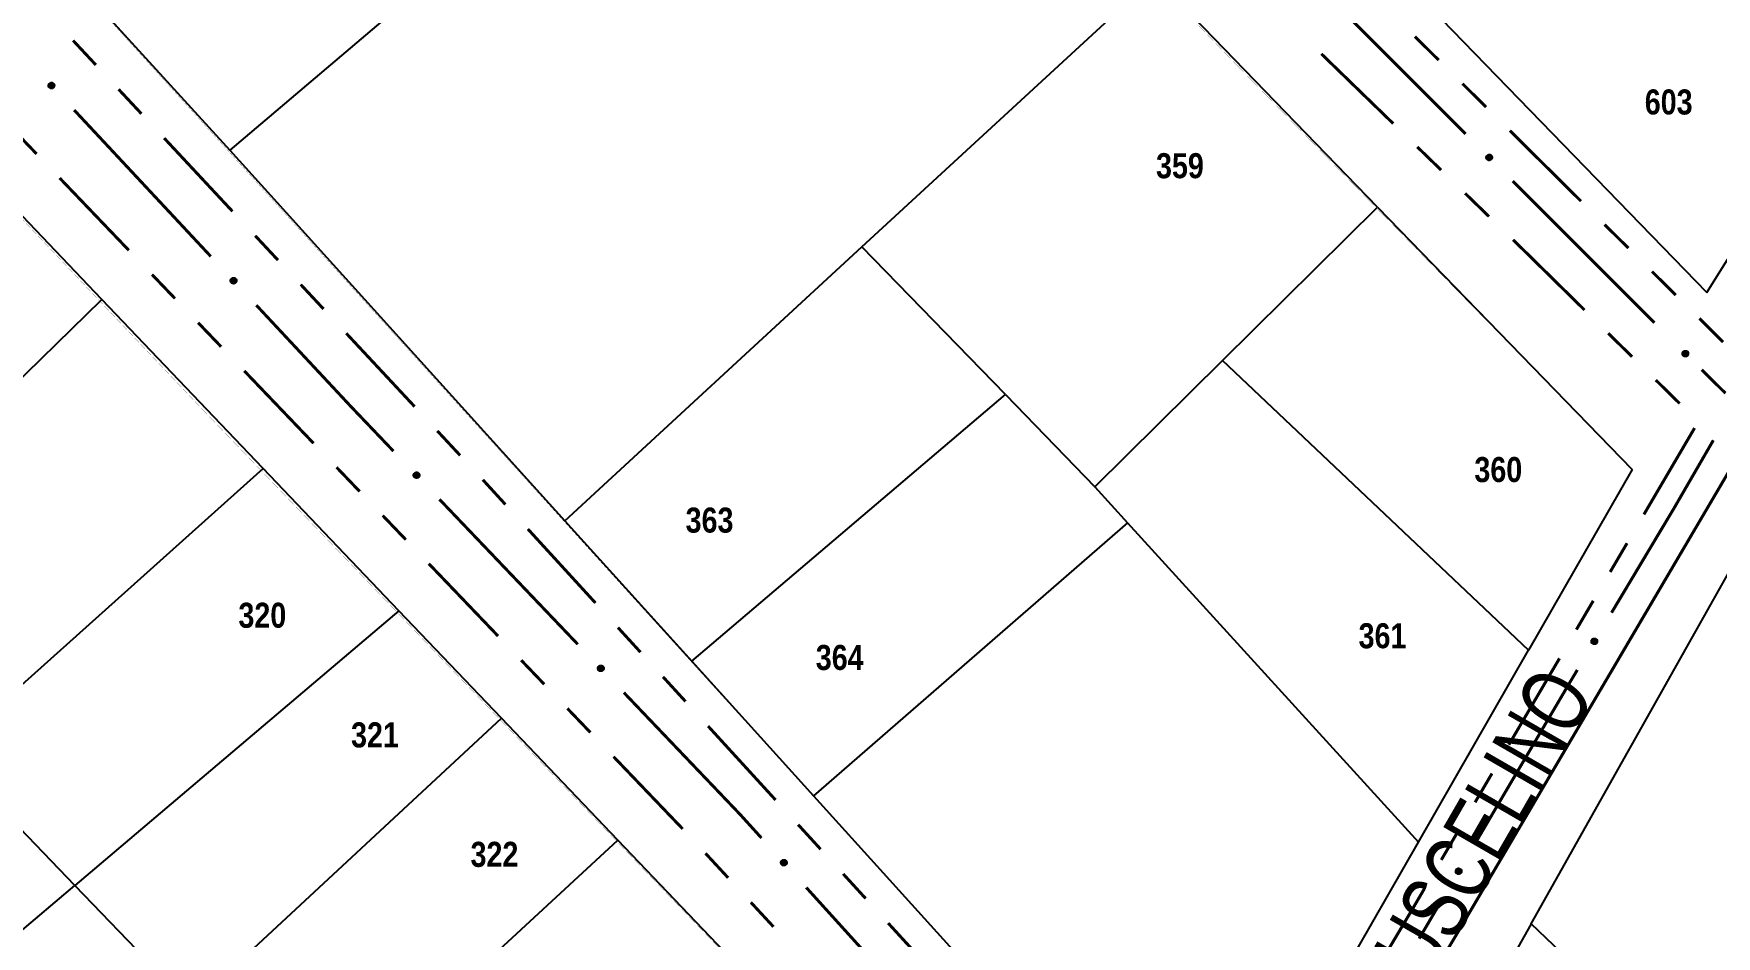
# Model space of a CAD drawing. Extents: x 201549 to 203722, y 4857623 to 4859778.
# Drawn here: x 202361.1 to 202461.9, y 4859059.8 to 4859113.9 of the extents above; entities that cross this region are included whole.
import ezdxf
from ezdxf.enums import TextEntityAlignment as Align

# ---------------------------------------------------------------- set-up
doc = ezdxf.new("R2010")
doc.units = 0
doc.header["$LTSCALE"] = 1.5
doc.header["$MEASUREMENT"] = 0
for name, color, linetype in [('CD-MALHA-LOTES', 40, 'CONTINUOUS'), ('RU-QUADRAS', 6, 'CONTINUOUS'), ('SV-EIXO-RUA-N-PAV', 6, 'CONTINUOUS'), ('SV-RUA-NAO-PAV-S-GUIA-C-GUIA', 7, 'CONTINUOUS'), ('SV-TXT-RUA-N-PAV-S-GUIA-C-GUIA', 7, 'CONTINUOUS'), ('Th_NmrPort', 1, 'CONTINUOUS')]:
    doc.layers.add(name, color=color, linetype=linetype)
doc.styles.add('ARIAL', font='ARIAL.TTF')
doc.styles.get("Standard").update_dxf_attribs({"font": 'swisscbo.ttf'})

msp = doc.modelspace()

# ---------------------------------------------------------------- linework, layer by layer
at = {"layer": 'CD-MALHA-LOTES', "linetype": 'Continuous'}
for p, q in [((202389.24, 4859120.87), (202372.83, 4859106.94)), ((202440.06, 4859120.37), (202461.35, 4859098.41)), ((202410.71, 4859101.15), (202428.26, 4859117.32)), ((202441.62, 4859103.53), (202428.26, 4859117.32)), ((202365.27, 4859115.23), (202372.83, 4859106.94)), ((202461.35, 4859098.41), (202467.78, 4859108.76)), ((202365.17, 4859098), (202356.31, 4859107.29)), ((202372.83, 4859106.94), (202392.91, 4859084.74)), ((202432.33, 4859094.35), (202441.62, 4859103.53)), ((202441.62, 4859103.53), (202456.87, 4859087.81)), ((202392.91, 4859084.74), (202410.71, 4859101.15)), ((202419.31, 4859092.31), (202410.71, 4859101.15)), ((202346.88, 4859080.16), (202365.17, 4859098)), ((202374.83, 4859087.86), (202365.17, 4859098)), ((202424.67, 4859086.78), (202432.33, 4859094.35)), ((202450.66, 4859076.98), (202432.33, 4859094.35)), ((202400.52, 4859076.32), (202419.31, 4859092.31)), ((202419.31, 4859092.31), (202424.67, 4859086.78)), ((202355.84, 4859070.86), (202374.83, 4859087.86)), ((202382.97, 4859079.34), (202374.83, 4859087.86)), ((202456.87, 4859087.81), (202450.66, 4859076.98)), ((202424.67, 4859086.78), (202426.63, 4859084.62)), ((202392.91, 4859084.74), (202400.52, 4859076.32)), ((202426.63, 4859084.62), (202407.82, 4859068.25)), ((202426.63, 4859084.62), (202444.06, 4859065.48)), ((202450.83, 4859060.59), (202462.67, 4859081.64)), ((202382.97, 4859079.34), (202363.54, 4859062.88)), ((202389.11, 4859072.9), (202382.97, 4859079.34)), ((202444.06, 4859065.48), (202450.66, 4859076.98)), ((202400.52, 4859076.32), (202407.82, 4859068.25)), ((202370.52, 4859055.65), (202389.11, 4859072.9)), ((202396.09, 4859065.59), (202389.11, 4859072.9)), ((202363.54, 4859062.88), (202356.83, 4859069.84)), ((202407.82, 4859068.25), (202430.97, 4859042.65)), ((202377.48, 4859048.44), (202396.09, 4859065.59)), ((202404.52, 4859056.77), (202396.09, 4859065.59)), ((202430.97, 4859042.65), (202444.06, 4859065.48)), ((202344.5, 4859046.76), (202363.54, 4859062.88)), ((202363.54, 4859062.88), (202368.28, 4859057.96)), ((202450.83, 4859060.59), (202443.9, 4859048.28)), ((202472.3, 4859040.05), (202450.83, 4859060.59))]:
    msp.add_line(p, q, dxfattribs=at)
at = {"layer": 'RU-QUADRAS', "linetype": 'Continuous'}
for points in [[(202296.66, 4859272.06, 0.01, 0.01, 0), (202301.08, 4859280.82, 0.01, 0.01, 0), (202327.6, 4859326.37, 0.01, 0.01, 0), (202458, 4859190.14, 0.01, 0.01, 0), (202492.25, 4859148.12, 0.01, 0.01, 0), (202461.35, 4859098.41, 0.01, 0.01, 0), (202440.06, 4859120.37, 0.01, 0.01, 0), (202413.97, 4859149.89, 0.01, 0.01, 0), (202334.25, 4859234.84, 0.01, 0.01, 0), (202328.48, 4859239.81, 0.01, 0.01, 0), (202318.59, 4859250.54, 0.01, 0.01, 0)], [(202265.91, 4859218.13, 0.01, 0.01, 0), (202292.39, 4859262.27, 0.01, 0.01, 0), (202369.63, 4859180.15, 0.01, 0.01, 0), (202385.56, 4859161.94, 0.01, 0.01, 0.0060006504), (202456.87, 4859087.81, 0.01, 0.01, 0), (202430.97, 4859042.65, 0.01, 0.01, 0), (202353.28, 4859128.37, 0.01, 0.01, -0.0065186027)], [(202235.76, 4859163.26, 0.01, 0.01, 0), (202262.39, 4859206.94, 0.01, 0.01, 0.0046157096), (202425.84, 4859034.45, 0.01, 0.01, 0), (202399.09, 4858988.36, 0.01, 0.01, -0.0031617003), (202288.74, 4859106.89, 0.01, 0.01, 0)], [(202437.96, 4859037.71, 0.01, 0.01, 0), (202462.67, 4859081.64, 0.01, 0.01, -0.0032017809), (202565.73, 4858971.96, 0.01, 0.01, 0), (202613.08, 4858922.42, 0.01, 0.01, 0), (202627.11, 4858907.06, 0.01, 0.01, 0), (202601.55, 4858862.13, 0.01, 0.01, 0), (202548.81, 4858918.26, 0.01, 0.01, 0), (202532.09, 4858937.1, 0.01, 0.01, -0.0181914684), (202505.27, 4858964.09, 0.01, 0.01, 0), (202473.85, 4858997.27, 0.01, 0.01, 0), (202458.48, 4859016.19, 0.01, 0.01, 0)]]:
    msp.add_lwpolyline(points, format="xyseb", close=True, dxfattribs=at)
at = {"layer": 'SV-EIXO-RUA-N-PAV', "const_width": 0.18}
for points in [[(202439.839009, 4859114.971181), (202446.890509, 4859107.919681)], [(202363.504231, 4859109.35313), (202371.69205, 4859100.580466)], [(202449.718936, 4859105.091254), (202458.204218, 4859096.605972)], [(202374.421323, 4859097.656245), (202379.879869, 4859091.807803)], [(202461.040058, 4859093.785015), (202462.465065, 4859092.381678)], [(202379.879869, 4859091.807803), (202380.070851, 4859091.603179)], [(202380.070851, 4859091.603179), (202382.638901, 4859088.911665)], [(202459.369047, 4859085.466688), (202461.739091, 4859089.563061)], [(202385.400173, 4859086.01764), (202393.683987, 4859077.335566)], [(202455.63929, 4859079.229365), (202459.231806, 4859085.237179)], [(202459.231806, 4859085.237179), (202459.369047, 4859085.466688)], [(202453.095856, 4859074.975947), (202453.586423, 4859075.796329)], [(202447.496259, 4859065.456631), (202453.07348, 4859074.937908)], [(202453.07348, 4859074.937908), (202453.095856, 4859074.975947)], [(202396.445258, 4859074.441541), (202403.348437, 4859067.206479)], [(202403.348437, 4859067.206479), (202403.438853, 4859067.111716)], [(202403.438853, 4859067.111716), (202404.692805, 4859065.725769)], [(202407.376459, 4859062.759625), (202415.427418, 4859053.861196)], [(202444.108163, 4859059.696869), (202445.468178, 4859062.008894)]]:
    msp.add_lwpolyline(points, dxfattribs=at)
at = {"layer": 'SV-EIXO-RUA-N-PAV'}
for points in [[(202362.122033, 4859110.995388), (202362.170932, 4859110.994396), (202362.212755, 4859110.983543), (202362.245032, 4859110.964452), (202362.269155, 4859110.940145), (202362.291033, 4859110.912497), (202362.306942, 4859110.879756), (202362.316549, 4859110.839506), (202362.315897, 4859110.790447), (202362.301964, 4859110.748335), (202362.28494, 4859110.715689), (202362.261042, 4859110.689075), (202362.233828, 4859110.668271), (202362.199272, 4859110.652872), (202362.158387, 4859110.643534), (202362.109073, 4859110.645383), (202362.068144, 4859110.656304), (202362.037409, 4859110.675589), (202362.010805, 4859110.699784), (202361.988807, 4859110.728278), (202361.973377, 4859110.760507), (202361.96405, 4859110.801689), (202361.96652, 4859110.850338), (202361.976945, 4859110.891284), (202361.995794, 4859110.922281), (202362.020204, 4859110.947937), (202362.047668, 4859110.970218), (202362.079914, 4859110.987579), (202362.122033, 4859110.995388)], [(202448.280964, 4859106.684903), (202448.329867, 4859106.685596), (202448.372039, 4859106.676192), (202448.404955, 4859106.658224), (202448.429902, 4859106.634762), (202448.45272, 4859106.607885), (202448.469747, 4859106.575712), (202448.480736, 4859106.535817), (202448.481775, 4859106.486765), (202448.469302, 4859106.444197), (202448.453413, 4859106.410984), (202448.430446, 4859106.383563), (202448.403965, 4859106.361833), (202448.36996, 4859106.345252), (202448.329422, 4859106.334511), (202448.280073, 4859106.334659), (202448.238792, 4859106.344163), (202448.207411, 4859106.362378), (202448.179989, 4859106.385642), (202448.157022, 4859106.41336), (202448.14049, 4859106.445039), (202448.129749, 4859106.485874), (202448.130541, 4859106.53458), (202448.13955, 4859106.57586), (202448.157319, 4859106.607489), (202448.180831, 4859106.63397), (202448.20751, 4859106.657185), (202448.239139, 4859106.675647), (202448.280964, 4859106.684903)], [(202373.039125, 4859099.298504), (202373.088024, 4859099.297511), (202373.129847, 4859099.286659), (202373.162124, 4859099.267568), (202373.186247, 4859099.24326), (202373.208125, 4859099.215613), (202373.224034, 4859099.182872), (202373.233641, 4859099.142622), (202373.232989, 4859099.093563), (202373.219056, 4859099.05145), (202373.202032, 4859099.018805), (202373.178134, 4859098.992191), (202373.15092, 4859098.971387), (202373.116364, 4859098.955987), (202373.075479, 4859098.94665), (202373.026165, 4859098.948499), (202372.985236, 4859098.959419), (202372.954501, 4859098.978705), (202372.927897, 4859099.0029), (202372.905899, 4859099.031394), (202372.890469, 4859099.063623), (202372.881142, 4859099.104804), (202372.883611, 4859099.153454), (202372.894037, 4859099.194399), (202372.912886, 4859099.225397), (202372.937296, 4859099.251052), (202372.96476, 4859099.273333), (202372.997006, 4859099.290695), (202373.039125, 4859099.298504)], [(202460.036185, 4859094.928121), (202460.085082, 4859094.929188), (202460.127325, 4859094.920107), (202460.160377, 4859094.902392), (202460.185503, 4859094.879122), (202460.208527, 4859094.852421), (202460.2258, 4859094.820379), (202460.237094, 4859094.780569), (202460.238509, 4859094.731527), (202460.226362, 4859094.688864), (202460.210728, 4859094.655531), (202460.187972, 4859094.627934), (202460.161658, 4859094.606002), (202460.127781, 4859094.589161), (202460.087326, 4859094.57811), (202460.037978, 4859094.57788), (202459.996625, 4859094.587067), (202459.965105, 4859094.605041), (202459.937506, 4859094.628094), (202459.914328, 4859094.655636), (202459.897553, 4859094.687187), (202459.8865, 4859094.727939), (202459.886919, 4859094.776649), (202459.895611, 4859094.817997), (202459.913137, 4859094.849762), (202459.936445, 4859094.876422), (202459.962946, 4859094.89984), (202459.994432, 4859094.918544), (202460.036185, 4859094.928121)], [(202383.999996, 4859087.644597), (202384.048902, 4859087.644142), (202384.090842, 4859087.633751), (202384.123327, 4859087.615016), (202384.147716, 4859087.590975), (202384.169897, 4859087.56357), (202384.186165, 4859087.531005), (202384.196214, 4859087.490864), (202384.196102, 4859087.441801), (202384.182633, 4859087.399537), (202384.165969, 4859087.366707), (202384.142365, 4859087.339831), (202384.115381, 4859087.31873), (202384.080997, 4859087.30295), (202384.040217, 4859087.293164), (202383.990886, 4859087.29447), (202383.949839, 4859087.30494), (202383.918894, 4859087.323887), (202383.892026, 4859087.347787), (202383.869716, 4859087.376037), (202383.853931, 4859087.408095), (202383.844152, 4859087.449171), (202383.846087, 4859087.497845), (202383.856061, 4859087.538903), (202383.874568, 4859087.570106), (202383.898695, 4859087.596028), (202383.925911, 4859087.61861), (202383.957965, 4859087.636325), (202383.999996, 4859087.644597)], [(202454.44464, 4859077.446027), (202454.432036, 4859077.493284), (202454.430867, 4859077.536476), (202454.440261, 4859077.572781), (202454.456927, 4859077.602698), (202454.477425, 4859077.631384), (202454.504472, 4859077.655746), (202454.54048, 4859077.676136), (202454.587796, 4859077.689112), (202454.632121, 4859077.687401), (202454.668206, 4859077.680096), (202454.700403, 4859077.664514), (202454.727936, 4859077.644135), (202454.752313, 4859077.615203), (202454.77262, 4859077.57851), (202454.784517, 4859077.530616), (202454.785372, 4859077.488264), (202454.775364, 4859077.453387), (202454.759494, 4859077.421118), (202454.738216, 4859077.392083), (202454.711529, 4859077.368321), (202454.674548, 4859077.347942), (202454.627121, 4859077.336826), (202454.58489, 4859077.335491), (202454.549881, 4859077.345007), (202454.518464, 4859077.361347), (202454.489442, 4859077.381556), (202454.463821, 4859077.407724), (202454.44464, 4859077.446027)], [(202395.045081, 4859076.068498), (202395.093988, 4859076.068043), (202395.135927, 4859076.057651), (202395.168412, 4859076.038916), (202395.192802, 4859076.014875), (202395.214983, 4859075.98747), (202395.23125, 4859075.954906), (202395.241299, 4859075.914764), (202395.241188, 4859075.865701), (202395.227719, 4859075.823438), (202395.211055, 4859075.790607), (202395.187451, 4859075.763732), (202395.160467, 4859075.74263), (202395.126083, 4859075.726851), (202395.085303, 4859075.717064), (202395.035971, 4859075.718371), (202394.994925, 4859075.72884), (202394.963979, 4859075.747787), (202394.937111, 4859075.771688), (202394.914801, 4859075.799938), (202394.899017, 4859075.831995), (202394.889238, 4859075.873072), (202394.891172, 4859075.921745), (202394.901147, 4859075.962803), (202394.919654, 4859075.994007), (202394.94378, 4859076.019929), (202394.970997, 4859076.04251), (202395.00305, 4859076.060226), (202395.045081, 4859076.068498)], [(202406.019863, 4859064.423096), (202406.06874, 4859064.421346), (202406.11039, 4859064.409847), (202406.142368, 4859064.390258), (202406.166112, 4859064.36558), (202406.187559, 4859064.337597), (202406.202958, 4859064.304613), (202406.211941, 4859064.264219), (202406.21053, 4859064.215177), (202406.195946, 4859064.173285), (202406.178419, 4859064.140907), (202406.154111, 4859064.114666), (202406.126578, 4859064.094286), (202406.091787, 4859064.079424), (202406.050763, 4859064.07072), (202406.001483, 4859064.073333), (202405.960728, 4859064.084886), (202405.930296, 4859064.104646), (202405.90407, 4859064.12925), (202405.882516, 4859064.158081), (202405.867587, 4859064.190545), (202405.858898, 4859064.231866), (202405.862121, 4859064.280471), (202405.87318, 4859064.321251), (202405.892507, 4859064.351953), (202405.917311, 4859064.377227), (202405.945117, 4859064.39908), (202405.977628, 4859064.41594), (202406.019863, 4859064.423096)], [(202446.314487, 4859063.664733), (202446.301543, 4859063.711897), (202446.300064, 4859063.75508), (202446.309195, 4859063.791451), (202446.325646, 4859063.821488), (202446.345936, 4859063.850321), (202446.372807, 4859063.874877), (202446.408667, 4859063.895526), (202446.455889, 4859063.908843), (202446.500224, 4859063.907451), (202446.536362, 4859063.900406), (202446.56867, 4859063.885056), (202446.596349, 4859063.864876), (202446.620934, 4859063.836121), (202446.641505, 4859063.799575), (202446.653746, 4859063.751768), (202446.654907, 4859063.709424), (202446.64515, 4859063.674475), (202446.629512, 4859063.642093), (202446.608445, 4859063.612905), (202446.581929, 4859063.588952), (202446.545096, 4859063.568306), (202446.497751, 4859063.55685), (202446.45553, 4859063.55521), (202446.420454, 4859063.564473), (202446.38892, 4859063.580586), (202446.359753, 4859063.600586), (202446.333944, 4859063.626569), (202446.314487, 4859063.664733)]]:
    msp.add_lwpolyline(points, close=True, dxfattribs=at)
for points in [[(202362.037321, 4859110.957056), (202362.291362, 4859110.736865)], [(202362.047668, 4859110.970218), (202362.301964, 4859110.748335)], [(202362.066915, 4859110.975344), (202362.306125, 4859110.773043)], [(202362.079914, 4859110.987579), (202362.315897, 4859110.790447)], [(202362.100233, 4859110.989642), (202362.312443, 4859110.81627)], [(202362.122033, 4859110.995388), (202362.316549, 4859110.839506)], [(202362.148647, 4859110.993765), (202362.306391, 4859110.86475)], [(202362.170932, 4859110.994396), (202362.306942, 4859110.879756)], [(202362.1948, 4859110.988312), (202362.292226, 4859110.901925)], [(202362.212755, 4859110.983543), (202362.291033, 4859110.912497)], [(202361.96405, 4859110.801689), (202362.158387, 4859110.643534)], [(202361.96652, 4859110.850338), (202362.199272, 4859110.652872)], [(202361.969023, 4859110.82425), (202362.176378, 4859110.650079)], [(202361.972481, 4859110.868541), (202362.212556, 4859110.663313)], [(202361.973377, 4859110.760507), (202362.109073, 4859110.645383)], [(202361.97421, 4859110.778695), (202362.128097, 4859110.649813)], [(202361.976945, 4859110.891284), (202362.233828, 4859110.668271)], [(202361.984518, 4859110.741653), (202362.083873, 4859110.6552)], [(202361.988176, 4859110.903721), (202362.245009, 4859110.680537)], [(202361.988807, 4859110.728278), (202362.068144, 4859110.656304)], [(202361.995794, 4859110.922281), (202362.261042, 4859110.689075)], [(202362.009456, 4859110.932915), (202362.269881, 4859110.701885)], [(202362.020204, 4859110.947937), (202362.28494, 4859110.715689)], [(202448.129749, 4859106.485874), (202448.329422, 4859106.334511)], [(202448.130541, 4859106.53458), (202448.36996, 4859106.345252)], [(202448.133942, 4859106.508593), (202448.347177, 4859106.341672)], [(202448.135872, 4859106.552977), (202448.382877, 4859106.356145)], [(202448.13955, 4859106.57586), (202448.403965, 4859106.361833)], [(202448.14049, 4859106.445039), (202448.280073, 4859106.334659)], [(202448.140696, 4859106.463245), (202448.298934, 4859106.339742)], [(202448.150345, 4859106.588677), (202448.414717, 4859106.374477)], [(202448.152274, 4859106.42658), (202448.25455, 4859106.343602)], [(202448.157022, 4859106.41336), (202448.238792, 4859106.344163)], [(202448.157319, 4859106.607489), (202448.430446, 4859106.383563)], [(202448.170607, 4859106.618588), (202448.438839, 4859106.396669)], [(202448.180831, 4859106.63397), (202448.453413, 4859106.410984)], [(202448.197623, 4859106.643674), (202448.459101, 4859106.432369)], [(202448.20751, 4859106.657185), (202448.469302, 4859106.444197)], [(202448.226569, 4859106.662971), (202448.472609, 4859106.469034)], [(202448.239139, 4859106.675647), (202448.481775, 4859106.486765)], [(202448.259374, 4859106.678409), (202448.477433, 4859106.512453)], [(202448.280964, 4859106.684903), (202448.480736, 4859106.535817)], [(202448.307617, 4859106.684198), (202448.469714, 4859106.560696)], [(202448.329867, 4859106.685596), (202448.469747, 4859106.575712)], [(202448.353931, 4859106.680339), (202448.454276, 4859106.597361)], [(202448.372039, 4859106.676192), (202448.45272, 4859106.607885)], [(202372.881142, 4859099.104804), (202373.075479, 4859098.94665)], [(202372.883611, 4859099.153454), (202373.116364, 4859098.955987)], [(202372.886115, 4859099.127366), (202373.09347, 4859098.953195)], [(202372.889573, 4859099.171656), (202373.129648, 4859098.966429)], [(202372.890469, 4859099.063623), (202373.026165, 4859098.948499)], [(202372.891302, 4859099.081811), (202373.045189, 4859098.952929)], [(202372.894037, 4859099.194399), (202373.15092, 4859098.971387)], [(202372.90161, 4859099.044769), (202373.000965, 4859098.958316)], [(202372.905268, 4859099.206836), (202373.162101, 4859098.983653)], [(202372.905899, 4859099.031394), (202372.985236, 4859098.959419)], [(202372.912886, 4859099.225397), (202373.178134, 4859098.992191)], [(202372.926548, 4859099.236031), (202373.186973, 4859099.005001)], [(202372.937296, 4859099.251052), (202373.202032, 4859099.018805)], [(202372.954413, 4859099.260172), (202373.208454, 4859099.039981)], [(202372.96476, 4859099.273333), (202373.219056, 4859099.05145)], [(202372.984007, 4859099.27846), (202373.223217, 4859099.076158)], [(202372.997006, 4859099.290695), (202373.232989, 4859099.093563)], [(202373.017325, 4859099.292758), (202373.229535, 4859099.119385)], [(202373.039125, 4859099.298504), (202373.233641, 4859099.142622)], [(202373.065739, 4859099.296881), (202373.223483, 4859099.167866)], [(202373.088024, 4859099.297511), (202373.224034, 4859099.182872)], [(202373.111892, 4859099.291428), (202373.209318, 4859099.205041)], [(202373.129847, 4859099.286659), (202373.208125, 4859099.215613)], [(202459.895611, 4859094.817997), (202460.161658, 4859094.606002)], [(202459.906307, 4859094.830896), (202460.172313, 4859094.618728)], [(202459.913137, 4859094.849762), (202460.187972, 4859094.627934)], [(202459.92634, 4859094.860961), (202460.196264, 4859094.641104)], [(202459.936445, 4859094.876422), (202460.210728, 4859094.655531)], [(202459.953163, 4859094.886254), (202460.216252, 4859094.676959)], [(202459.962946, 4859094.89984), (202460.226362, 4859094.688864)], [(202459.98196, 4859094.905773), (202460.229479, 4859094.713726)], [(202459.994432, 4859094.918544), (202460.238509, 4859094.731527)], [(202460.014646, 4859094.921461), (202460.23397, 4859094.75718)], [(202460.036185, 4859094.928121), (202460.237094, 4859094.780569)], [(202460.062843, 4859094.92762), (202460.225882, 4859094.805363)], [(202460.085082, 4859094.929188), (202460.2258, 4859094.820379)], [(202460.109185, 4859094.924115), (202460.210164, 4859094.841908)], [(202460.127325, 4859094.920107), (202460.208527, 4859094.852421)], [(202459.8865, 4859094.727939), (202460.087326, 4859094.57811)], [(202459.886919, 4859094.776649), (202460.127781, 4859094.589161)], [(202459.890519, 4859094.750689), (202460.105026, 4859094.585407)], [(202459.892108, 4859094.795087), (202460.140614, 4859094.600153)], [(202459.897553, 4859094.687187), (202460.037978, 4859094.57788)], [(202459.89762, 4859094.705394), (202460.056799, 4859094.583107)], [(202459.909479, 4859094.668819), (202460.012387, 4859094.586627)], [(202459.914328, 4859094.655636), (202459.996625, 4859094.587067)], [(202383.844152, 4859087.449171), (202384.040217, 4859087.293164)], [(202383.846087, 4859087.497845), (202384.080997, 4859087.30295)], [(202383.848877, 4859087.471786), (202384.058135, 4859087.299906)], [(202383.851847, 4859087.516112), (202384.094165, 4859087.313538)], [(202383.853931, 4859087.408095), (202383.990886, 4859087.29447)], [(202383.854565, 4859087.426291), (202384.00986, 4859087.299109)], [(202383.856061, 4859087.538903), (202384.115381, 4859087.31873)], [(202383.865279, 4859087.389365), (202383.965579, 4859087.304009)], [(202383.867154, 4859087.551463), (202384.126427, 4859087.331118)], [(202383.869716, 4859087.376037), (202383.949839, 4859087.30494)], [(202383.874568, 4859087.570106), (202384.142365, 4859087.339831)], [(202383.888113, 4859087.58089), (202384.151063, 4859087.352737)], [(202383.898695, 4859087.596028), (202384.165969, 4859087.366707)], [(202383.91571, 4859087.605335), (202384.172157, 4859087.387952)], [(202383.925911, 4859087.61861), (202384.182633, 4859087.399537)], [(202383.945101, 4859087.623948), (202384.186522, 4859087.42429)], [(202383.957965, 4859087.636325), (202384.196102, 4859087.441801)], [(202383.978259, 4859087.638611), (202384.192364, 4859087.467583)], [(202383.999996, 4859087.644597), (202384.196214, 4859087.490864)], [(202384.026625, 4859087.643267), (202384.185779, 4859087.515994)], [(202384.048902, 4859087.644142), (202384.186165, 4859087.531005)], [(202384.072835, 4859087.638322), (202384.171206, 4859087.553011)], [(202384.090842, 4859087.633751), (202384.169897, 4859087.56357)], [(202454.44464, 4859077.446027), (202454.54048, 4859077.676136)], [(202454.456205, 4859077.426674), (202454.563944, 4859077.678634)], [(202454.463821, 4859077.407724), (202454.587796, 4859077.689112)], [(202454.47918, 4859077.398627), (202454.607227, 4859077.684549)], [(202454.489442, 4859077.381556), (202454.632121, 4859077.687401)], [(202454.504956, 4859077.375264), (202454.64608, 4859077.680394)], [(202454.518464, 4859077.361347), (202454.668206, 4859077.680096)], [(202454.430867, 4859077.536476), (202454.477425, 4859077.631384)], [(202454.431263, 4859077.517903), (202454.487252, 4859077.635461)], [(202454.432036, 4859077.493284), (202454.504472, 4859077.655746)], [(202454.43882, 4859077.472047), (202454.519042, 4859077.659378)], [(202454.535876, 4859077.355185), (202454.685645, 4859077.669455)], [(202454.549881, 4859077.345007), (202454.700403, 4859077.664514)], [(202454.569827, 4859077.342833), (202454.713051, 4859077.651477)], [(202454.58489, 4859077.335491), (202454.727936, 4859077.644135)], [(202454.607979, 4859077.337507), (202454.738598, 4859077.625071)], [(202454.627121, 4859077.336826), (202454.752313, 4859077.615203)], [(202454.651492, 4859077.346465), (202454.761344, 4859077.593981)], [(202454.674548, 4859077.347942), (202454.77262, 4859077.57851)], [(202454.693822, 4859077.364079), (202454.774986, 4859077.547667)], [(202454.711529, 4859077.368321), (202454.784517, 4859077.530616)], [(202454.726554, 4859077.384253), (202454.782072, 4859077.503683)], [(202454.738216, 4859077.392083), (202454.785372, 4859077.488264)], [(202394.889238, 4859075.873072), (202395.085303, 4859075.717064)], [(202394.891172, 4859075.921745), (202395.126083, 4859075.726851)], [(202394.893962, 4859075.895686), (202395.103221, 4859075.723807)], [(202394.896933, 4859075.940013), (202395.139251, 4859075.737438)], [(202394.899017, 4859075.831995), (202395.035971, 4859075.718371)], [(202394.89965, 4859075.850192), (202395.054946, 4859075.72301)], [(202394.901147, 4859075.962803), (202395.160467, 4859075.74263)], [(202394.910365, 4859075.813265), (202395.010665, 4859075.72791)], [(202394.91224, 4859075.975363), (202395.171513, 4859075.755018)], [(202394.914801, 4859075.799938), (202394.994925, 4859075.72884)], [(202394.919654, 4859075.994007), (202395.187451, 4859075.763732)], [(202394.933198, 4859076.00479), (202395.196148, 4859075.776638)], [(202394.94378, 4859076.019929), (202395.211055, 4859075.790607)], [(202394.960796, 4859076.029236), (202395.217243, 4859075.811852)], [(202394.970997, 4859076.04251), (202395.227719, 4859075.823438)], [(202394.990187, 4859076.047848), (202395.231608, 4859075.84819)], [(202395.00305, 4859076.060226), (202395.241188, 4859075.865701)], [(202395.023345, 4859076.062512), (202395.23745, 4859075.891484)], [(202395.045081, 4859076.068498), (202395.241299, 4859075.914764)], [(202395.071711, 4859076.067167), (202395.230865, 4859075.939895)], [(202395.093988, 4859076.068043), (202395.23125, 4859075.954906)], [(202395.117921, 4859076.062222), (202395.216292, 4859075.976912)], [(202395.135927, 4859076.057651), (202395.214983, 4859075.98747)], [(202405.858898, 4859064.231866), (202406.050763, 4859064.07072)], [(202405.862121, 4859064.280471), (202406.091787, 4859064.079424)], [(202405.86422, 4859064.254348), (202406.068853, 4859064.076986)], [(202405.867587, 4859064.190545), (202406.001483, 4859064.073333)], [(202405.868364, 4859064.29858), (202406.105232, 4859064.089658)], [(202405.868701, 4859064.208718), (202406.020574, 4859064.077468)], [(202405.87318, 4859064.321251), (202406.126578, 4859064.094286)], [(202405.878434, 4859064.171521), (202405.976438, 4859064.083539)], [(202405.882516, 4859064.158081), (202405.960728, 4859064.084886)], [(202405.884602, 4859064.333512), (202406.137948, 4859064.106378)], [(202405.892507, 4859064.351953), (202406.154111, 4859064.114666)], [(202405.906332, 4859064.362374), (202406.163147, 4859064.127337)], [(202405.917311, 4859064.377227), (202406.178419, 4859064.140907)], [(202405.934567, 4859064.38608), (202406.185167, 4859064.161981)], [(202405.945117, 4859064.39908), (202406.195946, 4859064.173285)], [(202405.964441, 4859064.403908), (202406.200489, 4859064.197925)], [(202405.977628, 4859064.41594), (202406.21053, 4859064.215177)], [(202405.997976, 4859064.417688), (202406.207476, 4859064.241049)], [(202406.019863, 4859064.423096), (202406.211941, 4859064.264219)], [(202406.046448, 4859064.421061), (202406.202176, 4859064.289618)], [(202406.06874, 4859064.421346), (202406.202958, 4859064.304613)], [(202406.092511, 4859064.414893), (202406.188588, 4859064.327008)], [(202406.11039, 4859064.409847), (202406.187559, 4859064.337597)], [(202446.300064, 4859063.75508), (202446.345936, 4859063.850321)], [(202446.300594, 4859063.73651), (202446.355733, 4859063.854469)], [(202446.301543, 4859063.711897), (202446.372807, 4859063.874877)], [(202446.308481, 4859063.69071), (202446.38735, 4859063.878614)], [(202446.314487, 4859063.664733), (202446.408667, 4859063.895526)], [(202446.326192, 4859063.645464), (202446.432112, 4859063.898193)], [(202446.333944, 4859063.626569), (202446.455889, 4859063.908843)], [(202446.349368, 4859063.617583), (202446.475352, 4859063.90442)], [(202446.359753, 4859063.600586), (202446.500224, 4859063.907451)], [(202446.375312, 4859063.594406), (202446.514234, 4859063.900545)], [(202446.38892, 4859063.580586), (202446.536362, 4859063.900406)], [(202446.406376, 4859063.57455), (202446.553876, 4859063.889891)], [(202446.420454, 4859063.564473), (202446.56867, 4859063.885056)], [(202446.440415, 4859063.562443), (202446.581412, 4859063.872111)], [(202446.45553, 4859063.55521), (202446.596349, 4859063.864876)], [(202446.478604, 4859063.557392), (202446.607148, 4859063.84589)], [(202446.497751, 4859063.55685), (202446.620934, 4859063.836121)], [(202446.522052, 4859063.566663), (202446.630117, 4859063.814965)], [(202446.545096, 4859063.568306), (202446.641505, 4859063.799575)], [(202446.564254, 4859063.584582), (202446.644092, 4859063.76875)], [(202446.581929, 4859063.588952), (202446.653746, 4859063.751768)], [(202446.59684, 4859063.604991), (202446.651495, 4859063.724818)], [(202446.608445, 4859063.612905), (202446.654907, 4859063.709424)]]:
    msp.add_lwpolyline(points, dxfattribs=at)
at = {"layer": 'SV-RUA-NAO-PAV-S-GUIA-C-GUIA', "const_width": 0.18}
for points in [[(202364.805462, 4859112.056316), (202363.441182, 4859113.518759)], [(202443.859948, 4859113.751006), (202445.280465, 4859112.343124)], [(202438.249996, 4859112.717), (202442.556158, 4859108.538847)], [(202446.700981, 4859110.935242), (202448.121498, 4859109.527359)], [(202367.534023, 4859109.131431), (202366.169743, 4859110.593874)], [(202359.868548, 4859108.167455), (202361.251508, 4859106.722664)], [(202449.542015, 4859108.119477), (202453.803564, 4859103.89583)], [(202372.991145, 4859103.28166), (202368.898303, 4859107.668988)], [(202443.991546, 4859107.146129), (202445.426933, 4859105.753411)], [(202362.634468, 4859105.277873), (202366.78335, 4859100.943501)], [(202446.862321, 4859104.360693), (202448.297708, 4859102.967975)], [(202375.719706, 4859100.356774), (202374.355425, 4859101.819217)], [(202455.224081, 4859102.487948), (202456.644598, 4859101.080066)], [(202449.733095, 4859101.575257), (202450.273853, 4859101.050575)], [(202450.273853, 4859101.050575), (202454.01559, 4859097.372868)], [(202368.16631, 4859099.49871), (202369.549271, 4859098.053919)], [(202378.448266, 4859097.431888), (202377.083986, 4859098.894331)], [(202458.065114, 4859099.672183), (202459.485631, 4859098.264301)], [(202460.906148, 4859096.856419), (202462.326664, 4859095.448536)], [(202370.932231, 4859096.609128), (202372.315191, 4859095.164338)], [(202383.905388, 4859091.582117), (202379.812547, 4859095.969446)], [(202455.441955, 4859095.970911), (202456.86832, 4859094.568954)], [(202373.698152, 4859093.719547), (202377.847033, 4859089.385174)], [(202458.294685, 4859093.166998), (202459.72105, 4859091.765041)], [(202386.633949, 4859088.657232), (202385.269669, 4859090.119674)], [(202460.613472, 4859090.292302), (202457.578034, 4859085.116771)], [(202379.229994, 4859087.940384), (202380.612954, 4859086.495593)], [(202389.345941, 4859085.717044), (202387.996424, 4859087.193121)], [(202381.995914, 4859085.050802), (202383.378875, 4859083.606011)], [(202393.277768, 4859081.41648), (202390.695457, 4859084.240967)], [(202456.566221, 4859083.391594), (202456.060315, 4859082.529006)], [(202384.761835, 4859082.16122), (202385.453316, 4859081.438825)], [(202455.700674, 4859081.915805), (202455.554409, 4859081.666417)], [(202456.060315, 4859082.529006), (202455.700674, 4859081.915805)], [(202385.453316, 4859081.438825), (202385.544133, 4859081.343947)], [(202385.544133, 4859081.343947), (202388.910717, 4859077.826848)], [(202393.394491, 4859081.288812), (202393.277768, 4859081.41648)], [(202394.744007, 4859079.812734), (202393.394491, 4859081.288812)], [(202454.542596, 4859079.94124), (202453.530784, 4859078.216063)], [(202397.443041, 4859076.860579), (202396.093524, 4859078.336657)], [(202390.293677, 4859076.382057), (202391.676637, 4859074.937266)], [(202452.518971, 4859076.490886), (202449.483533, 4859071.315356)], [(202400.142074, 4859073.908424), (202398.792558, 4859075.384502)], [(202393.059598, 4859073.492475), (202394.442558, 4859072.047685)], [(202405.540141, 4859068.004115), (202401.491591, 4859072.432347)], [(202395.825519, 4859070.602894), (202399.9744, 4859066.268521)], [(202448.471721, 4859069.590179), (202447.459908, 4859067.865002)], [(202408.239175, 4859065.05196), (202406.889658, 4859066.528037)], [(202446.448095, 4859066.139825), (202445.436283, 4859064.414648)], [(202401.339151, 4859064.806591), (202402.697665, 4859063.33879)], [(202410.938208, 4859062.099805), (202409.588691, 4859063.575882)], [(202444.42447, 4859062.689471), (202443.918564, 4859061.826883)], [(202404.056178, 4859061.870989), (202405.414692, 4859060.403188)], [(202443.918564, 4859061.826883), (202443.639175, 4859061.350515)], [(202416.336275, 4859056.195495), (202412.287725, 4859060.623727)], [(202443.639175, 4859061.350515), (202441.365596, 4859057.527782)]]:
    msp.add_lwpolyline(points, dxfattribs=at)
msp.add_lwpolyline([(202433, 4859037.690722), (202433.935014, 4859036.654921), (202509.595496, 4858957.925782), (202592.304101, 4858868.212825), (202602.670103, 4858857.195876), (202629.886598, 4858909.278351), (202608.946731, 4858931.808784), (202528.258488, 4859017.124877), (202468.775252, 4859082.006601), (202464.982116, 4859086.143989), (202462.963428, 4859088.189896), (202459.288264, 4859081.940719), (202446.494013, 4859060.185628)], close=True, dxfattribs=at)

# ---------------------------------------------------------------- texts
at = {"layer": 'SV-TXT-RUA-N-PAV-S-GUIA-C-GUIA', "style": 'ARIAL', "width": 0.7}
msp.add_text('JUSCELINO', height=4, rotation=60, dxfattribs=at).set_placement((202443.75516, 4859055.258543))
at = {"layer": 'Th_NmrPort', "color": 1}
for s, p in [('603', (202457.628554, 4859109.837271)), ('359', (202428.338554, 4859106.017271)), ('360', (202447.418554, 4859087.807271)), ('363', (202400.148554, 4859084.777271)), ('320', (202373.348554, 4859079.077271)), ('361', (202440.478554, 4859077.847271)), ('364', (202407.948554, 4859076.547271)), ('321', (202380.098554, 4859071.907271)), ('322', (202387.258554, 4859064.747271))]:
    msp.add_text(s, height=1.5, dxfattribs=at).set_placement(p, align=Align.MIDDLE_LEFT)

doc.saveas('drawing.dxf')
